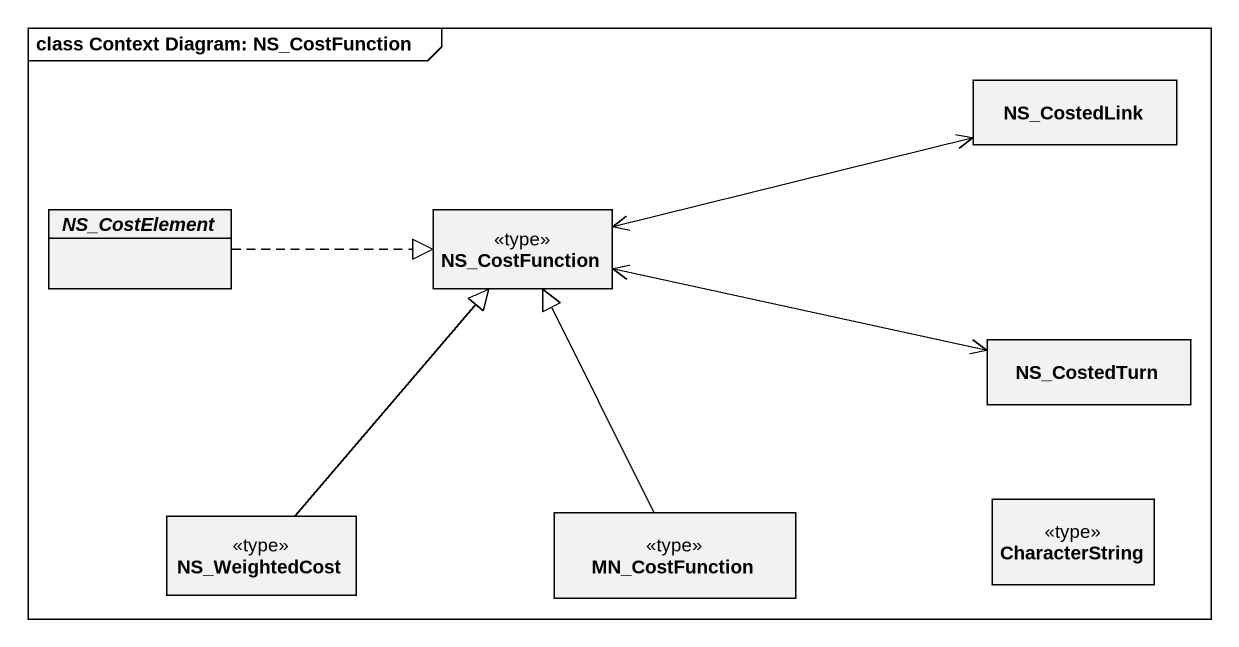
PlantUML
@startuml
mainframe class Context Diagram: NS_CostFunction
hide circle
hide empty members
class NS_CostedLink
abstract class NS_CostElement
class NS_CostFunction <<type>>
class NS_CostedTurn
class NS_WeightedCost <<type>>
class MN_CostFunction <<type>>
class CharacterString <<type>>
NS_CostElement .right.|> NS_CostFunction
NS_CostFunction <-right-> NS_CostedLink
NS_CostFunction <-right-> NS_CostedTurn
NS_WeightedCost -up-|> NS_CostFunction
MN_CostFunction -up-|> NS_CostFunction
@enduml
